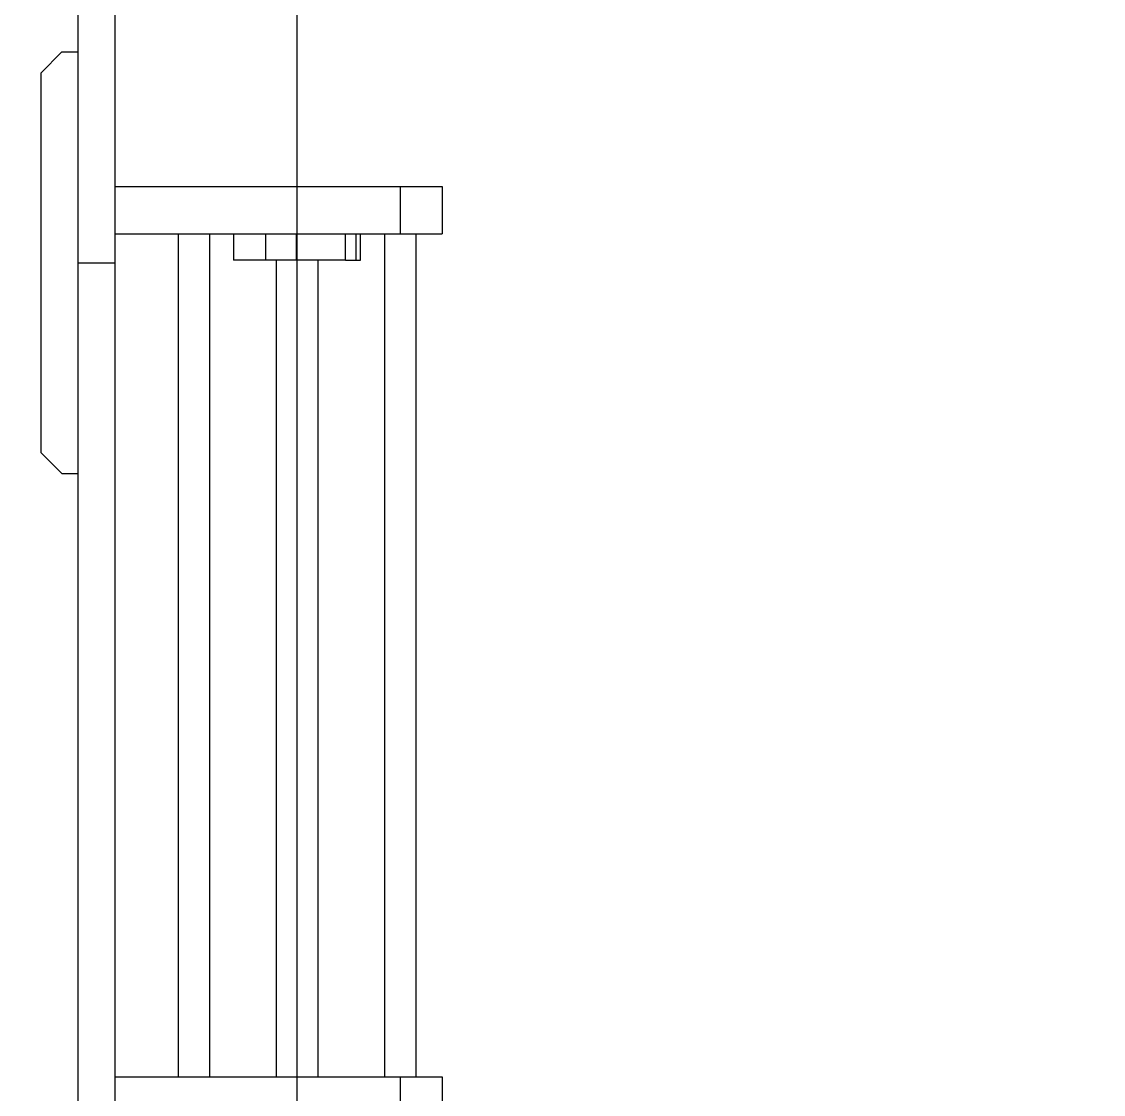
# Model space of a CAD drawing. Header units: millimetres. Extents: x 228 to 8791, y 273 to 5008.
# Drawn here: x 4445.5 to 4650.8, y 3142.3 to 3345.9 of the extents above; entities that cross this region are included whole.
import ezdxf

# ---------------------------------------------------------------- set-up
doc = ezdxf.new("R2010")
doc.units = ezdxf.units.MM
doc.linetypes.add('ACAD_ISO08W100', pattern=[36, 24, -3, 6, -3])

msp = doc.modelspace()

# ---------------------------------------------------------------- linework, layer by layer
msp.add_line((4497.797, 2915.323), (4497.797, 4165.323))
at = {"color": 7, "linetype": 'Continuous', "lineweight": 25}
for p, q in [((4456.197, 3552.348), (4456.197, 3045.598)), ((4463.197, 3552.348), (4463.197, 3045.598)), ((4453.197, 3340.098), (4449.197, 3336.098)), ((4453.197, 3340.098), (4456.197, 3340.098)), ((4449.197, 3336.098), (4449.197, 3264.098)), ((4463.197, 3314.598), (4525.297, 3314.598)), ((4517.36, 3314.598), (4517.36, 3305.598)), ((4525.297, 3314.598), (4525.297, 3305.598)), ((4463.197, 3305.598), (4525.297, 3305.598)), ((4475.235, 3305.598), (4475.235, 3145.598)), ((4481.235, 3145.598), (4481.235, 3305.598)), ((4485.746, 3305.598), (4485.746, 3300.598)), ((4491.862, 3300.598), (4491.862, 3305.598)), ((4497.667, 3300.598), (4497.667, 3305.598)), ((4506.993, 3300.598), (4506.993, 3305.598)), ((4509.009, 3300.598), (4509.009, 3305.598)), ((4509.849, 3300.598), (4509.849, 3305.598)), ((4514.36, 3305.598), (4514.36, 3145.598)), ((4520.36, 3145.598), (4520.36, 3305.598)), ((4456.197, 3300.098), (4463.197, 3300.098)), ((4506.993, 3300.598), (4485.746, 3300.598)), ((4493.797, 3300.598), (4493.797, 3145.598)), ((4501.797, 3145.598), (4501.797, 3300.598)), ((4506.993, 3300.598), (4509.849, 3300.598)), ((4449.197, 3264.098), (4453.197, 3260.098)), ((4453.197, 3260.098), (4456.197, 3260.098)), ((4463.197, 3145.598), (4525.297, 3145.598)), ((4517.36, 3145.598), (4517.36, 3045.598)), ((4525.297, 3145.598), (4525.297, 3045.598))]:
    msp.add_line(p, q, dxfattribs=at)
at = {"ltscale": 5}
msp.add_arc((4497.797, 2915.323), 1250, 280, 260, dxfattribs=at)
at = {"linetype": 'ACAD_ISO08W100', "ltscale": 5}
msp.add_arc((4497.797, 2915.323), 1200, 280, 260, dxfattribs=at)

doc.saveas('drawing.dxf')
